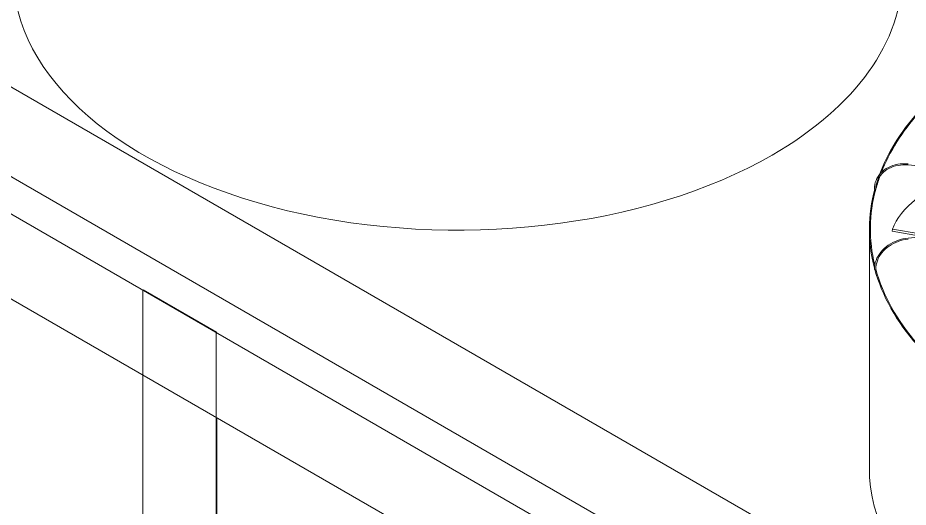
# Model space of a CAD drawing. Header units: millimetres. Extents: x -312439 to 477422, y -331570 to 212570.
# Drawn here: x 396200 to 396725, y 105499 to 105787 of the extents above; entities that cross this region are included whole.
import ezdxf

# ---------------------------------------------------------------- set-up
doc = ezdxf.new("R2010")
doc.units = ezdxf.units.MM

msp = doc.modelspace()

# ---------------------------------------------------------------- linework, layer by layer
at = {"color": 3, "linetype": 'Continuous', "lineweight": 0, "extrusion": (0, 0.816497, 0.57735)}
for p, q in [((393903.994, 106994.843), (397967.064, 104649.029)), ((398032.024, 104686.534), (396005.398, 105856.607)), ((397986.119, 104660.03), (395959.493, 105830.103)), ((397923.757, 104624.026), (395940.438, 105769.096)), ((396702.364, 105521.805), (396702.364, 105662.545)), ((396274.322, 105626.834), (396273.888, 105626.584)), ((396273.888, 105626.584), (396273.888, 105285.006)), ((396317.628, 105601.831), (396274.322, 105626.834)), ((396317.195, 105601.581), (396317.628, 105601.831)), ((396317.195, 105601.581), (396317.195, 105260.003)), ((396317.628, 105551.325), (396317.628, 105259.753))]:
    msp.add_line(p, q, dxfattribs=at)
at = {"color": 0, "linetype": 'Continuous', "lineweight": 0, "extrusion": (0, 0.816497, 0.57735)}
for p, q in [((396938.457, 105680.89), (396725.216, 105700.39)), ((396938.658, 105676.764), (396725.216, 105657.246)), ((396715.768, 105661.287), (396715.933, 105662.433)), ((396732.623, 105658.481), (396715.768, 105661.287)), ((396715.933, 105662.433), (396732.32, 105659.704))]:
    msp.add_line(p, q, dxfattribs=at)
at = {"color": 3, "linetype": 'Continuous', "lineweight": 0}
for centre in [(396459.693, 105813.307), (396964.589, 105521.805)]:
    msp.add_ellipse(centre, major_axis=(-262.225, 0), ratio=0.5773503, start_param=0, end_param=2.3561945, dxfattribs=at)
at = {"color": 0, "linetype": 'Continuous', "lineweight": 0}
for centre, major_axis, ratio, start_param, end_param in [((396459.693, 105813.307), (-262.225, 0), 0.5773503, 2.3561945, 3.1415927), ((396964.589, 105662.545), (-262.225, 0), 0.5773503, 5.8129334, 6.0685314), ((396964.589, 105662.545), (-261.613, 0), 0.5773503, 5.8119417, 6.0598961), ((396964.589, 105662.545), (-261.613, 0), 0.5773503, 6.0736106, 6.1250005), ((396964.589, 105662.545), (-262.225, 0), 0.5773503, 6.126925, 6.4343205), ((396964.589, 105662.545), (-261.613, 0), 0.5773503, 6.1262297, 6.4235661), ((396705.635, 105686.277), (0.306, 0), 0.5773503, 3.1415927, 5.0788735), ((396705.938, 105686.25), (0.306, 0.006), 0.5752952, 4.5444916, 6.1152879), ((396705.938, 105686.25), (0.306, 0.006), 0.5752952, 6.1152879, 6.2831853), ((396964.754, 105621.007), (-250.189, 35.961), 0.3284711, 5.9728515, 6.2156373), ((396705.635, 105638.938), (0.306, 0), 0.5773503, 3.1415927, 5.3930328), ((396964.589, 105662.545), (-262.225, 0), 0.5773503, 0.15775, 0.4689102), ((396705.938, 105638.966), (0.306, 0.006), 0.5792658, 4.8585762, 6.2831853), ((396964.589, 105662.545), (-261.613, 0), 0.5773503, 0.1573017, 0.4645126)]:
    msp.add_ellipse(centre, major_axis=major_axis, ratio=ratio, start_param=start_param, end_param=end_param, dxfattribs=at)
for points, knots in [([(396705.329, 105686.277), (396705.329, 105688.014), (396705.662, 105689.721), (396706.961, 105692.908), (396707.926, 105694.385), (396710.391, 105696.964), (396711.889, 105698.065), (396715.269, 105699.786), (396717.15, 105700.406), (396721.112, 105701.108), (396723.192, 105701.19), (396725.272, 105700.999)], [4.712389, 4.712389, 4.712389, 4.712389, 5.0265482, 5.0265482, 5.3407075, 5.3407075, 5.6548668, 5.6548668, 5.969026, 5.969026, 6.2831853, 6.2831853, 6.2831853, 6.2831853]), ([(396725.216, 105700.39), (396723.201, 105700.574), (396721.186, 105700.491), (396717.363, 105699.803), (396715.554, 105699.197), (396712.323, 105697.527), (396710.901, 105696.462), (396708.582, 105693.983), (396707.685, 105692.57), (396706.501, 105689.531), (396706.213, 105687.907), (396706.244, 105686.255)], [6.2831853, 6.2831853, 6.2831853, 6.2831853, 6.6004533, 6.6004533, 6.9177214, 6.9177214, 7.2349894, 7.2349894, 7.5522575, 7.5522575, 7.8695255, 7.8695255, 7.8695255, 7.8695255]), ([(396705.329, 105638.938), (396705.329, 105640.674), (396705.662, 105642.438), (396706.956, 105645.849), (396707.916, 105647.494), (396710.369, 105650.509), (396711.86, 105651.878), (396715.228, 105654.209), (396717.104, 105655.17), (396721.058, 105656.594), (396723.137, 105657.056), (396725.216, 105657.246)], [4.712389, 4.712389, 4.712389, 4.712389, 5.0265482, 5.0265482, 5.3407075, 5.3407075, 5.6548668, 5.6548668, 5.969026, 5.969026, 6.2831853, 6.2831853, 6.2831853, 6.2831853]), ([(396725.272, 105656.636), (396723.256, 105656.452), (396721.24, 105656.001), (396717.409, 105654.611), (396715.595, 105653.672), (396712.352, 105651.401), (396710.923, 105650.071), (396708.592, 105647.152), (396707.69, 105645.566), (396706.501, 105642.298), (396706.213, 105640.617), (396706.244, 105638.971)], [0, 0, 0, 0, 0.317268, 0.317268, 0.6345361, 0.6345361, 0.9518041, 0.9518041, 1.2690722, 1.2690722, 1.5863402, 1.5863402, 1.5863402, 1.5863402])]:
    msp.add_open_spline(points, degree=3, knots=knots, dxfattribs=at)

doc.saveas('drawing.dxf')
